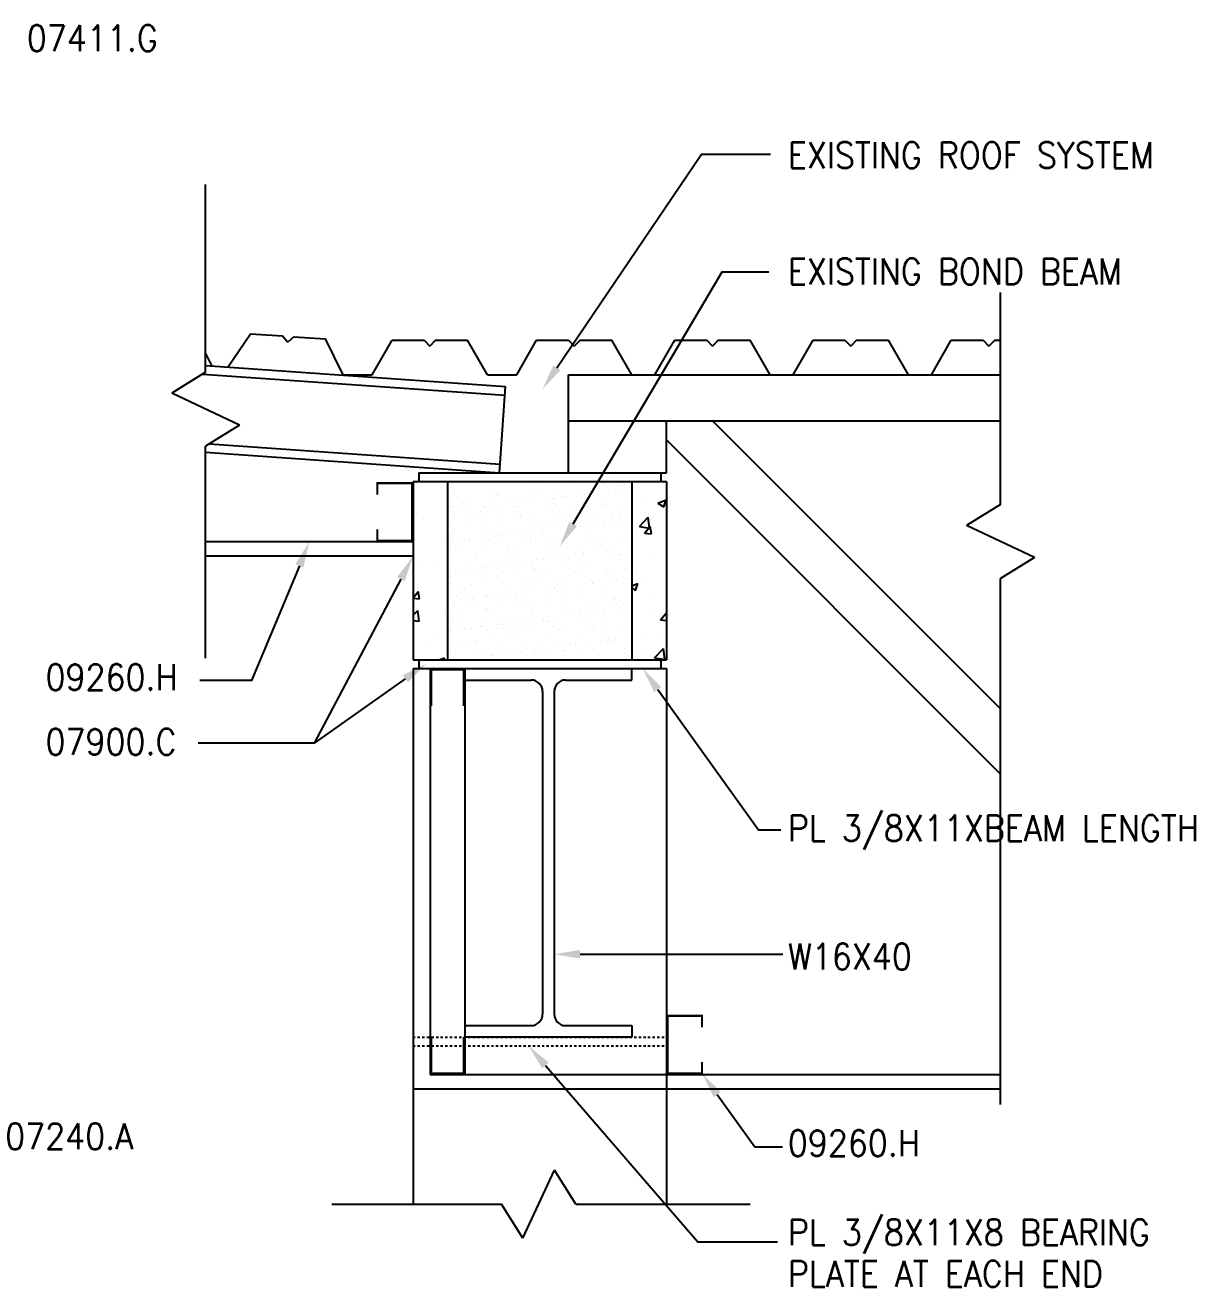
# Model space of a CAD drawing. Extents: x 10 to 698, y 9 to 300.
# Drawn here: x 240.4 to 291.1, y 239.9 to 294.7 of the extents above; entities that cross this region are included whole.
import ezdxf

# ---------------------------------------------------------------- set-up
doc = ezdxf.new("R2010")
doc.units = 0
doc.header["$LTSCALE"] = 0.5
doc.header["$MEASUREMENT"] = 0
doc.linetypes.add('HIDDEN2', pattern=[0.1875, 0.125, -0.0625])
doc.layers.get('0').update_dxf_attribs({"linetype": 'CONTINUOUS'})
for name, color, linetype in [('A-ANNO-NOTE', 7, 'CONTINUOUS'), ('A-ANNO-SYMB', 7, 'CONTINUOUS'), ('A-SECT-MBND', 2, 'CONTINUOUS'), ('A-SECT-MCUT', 2, 'CONTINUOUS'), ('A-SECT-PATT', 8, 'CONTINUOUS')]:
    doc.layers.add(name, color=color, linetype=linetype)
doc.styles.add('NOTE', font='romans.shx', dxfattribs={"width": 0.9})

# ---------------------------------------------------------------- blocks, each defined once
blk = doc.blocks.new('*X311')
at = {"color": 0}
for p, q in [((258.781, 274.46), (258.781, 274.46)), ((258.801, 274.863), (258.801, 274.863)), ((258.953, 274.745), (258.953, 274.745)), ((259.734, 274.833), (259.734, 274.833)), ((259.944, 274.699), (259.944, 274.699)), ((260.262, 274.762), (260.262, 274.762)), ((260.781, 274.442), (260.781, 274.442)), ((260.874, 274.358), (260.874, 274.358)), ((261.291, 274.836), (261.291, 274.836)), ((261.501, 274.702), (261.501, 274.702)), ((261.541, 274.756), (261.541, 274.756)), ((262.284, 274.881), (262.284, 274.881)), ((262.377, 274.797), (262.377, 274.797)), ((262.812, 274.398), (262.812, 274.398)), ((262.848, 274.839), (262.848, 274.839)), ((262.891, 274.804), (262.891, 274.804)), ((263.059, 274.704), (263.059, 274.704)), ((264.2, 274.821), (264.2, 274.821)), ((264.315, 274.837), (264.315, 274.837)), ((264.405, 274.841), (264.405, 274.841)), ((264.616, 274.707), (264.616, 274.707)), ((264.812, 274.381), (264.812, 274.381)), ((264.876, 274.352), (264.876, 274.352)), ((265.052, 274.391), (265.052, 274.391)), ((265.479, 274.815), (265.479, 274.815)), ((265.731, 274.481), (265.731, 274.481)), ((265.962, 274.844), (265.962, 274.844)), ((265.992, 274.515), (265.992, 274.515)), ((266.173, 274.71), (266.173, 274.71)), ((266.185, 274.369), (266.185, 274.369)), ((266.315, 274.82), (266.315, 274.82)), ((266.398, 274.568), (266.398, 274.568)), ((266.408, 274.735), (266.408, 274.735)), ((259.146, 274.212), (259.146, 274.212)), ((259.278, 274.004), (259.278, 274.004)), ((259.371, 273.919), (259.371, 273.919)), ((259.587, 274.245), (259.587, 274.245)), ((260.293, 273.799), (260.293, 273.799)), ((260.608, 273.806), (260.608, 273.806)), ((260.703, 274.215), (260.703, 274.215)), ((260.938, 274.293), (260.938, 274.293)), ((261.015, 273.86), (261.015, 273.86)), ((261.309, 273.959), (261.309, 273.959)), ((261.694, 273.949), (261.694, 273.949)), ((261.954, 273.983), (261.954, 273.983)), ((262.247, 274.31), (262.247, 274.31)), ((262.261, 274.218), (262.261, 274.218)), ((262.361, 274.037), (262.361, 274.037)), ((262.923, 273.841), (262.923, 273.841)), ((263.04, 274.126), (263.04, 274.126)), ((263.3, 274.161), (263.3, 274.161)), ((263.309, 273.942), (263.309, 273.942)), ((263.401, 273.858), (263.401, 273.858)), ((263.526, 274.304), (263.526, 274.304)), ((263.706, 274.214), (263.706, 274.214)), ((263.818, 274.221), (263.818, 274.221)), ((264.232, 273.858), (264.232, 273.858)), ((264.386, 274.303), (264.386, 274.303)), ((264.646, 274.338), (264.646, 274.338)), ((264.905, 274.297), (264.905, 274.297)), ((265.34, 273.898), (265.34, 273.898)), ((265.375, 274.224), (265.375, 274.224)), ((265.511, 273.852), (265.511, 273.852)), ((258.791, 273.444), (258.791, 273.444)), ((258.984, 273.782), (258.984, 273.782)), ((259.002, 273.595), (259.002, 273.595)), ((259.262, 273.629), (259.262, 273.629)), ((259.619, 273.281), (259.619, 273.281)), ((259.669, 273.682), (259.669, 273.682)), ((259.806, 273.52), (259.806, 273.52)), ((260.137, 273.581), (260.137, 273.581)), ((260.348, 273.772), (260.348, 273.772)), ((260.348, 273.447), (260.348, 273.447)), ((260.969, 273.33), (260.969, 273.33)), ((261.572, 273.792), (261.572, 273.792)), ((261.694, 273.584), (261.694, 273.584)), ((261.806, 273.503), (261.806, 273.503)), ((261.898, 273.419), (261.898, 273.419)), ((261.905, 273.449), (261.905, 273.449)), ((262.278, 273.346), (262.278, 273.346)), ((263.252, 273.587), (263.252, 273.587)), ((263.462, 273.452), (263.462, 273.452)), ((263.557, 273.34), (263.557, 273.34)), ((263.836, 273.459), (263.836, 273.459)), ((264.809, 273.589), (264.809, 273.589)), ((264.908, 273.389), (264.908, 273.389)), ((265.019, 273.455), (265.019, 273.455)), ((265.837, 273.442), (265.837, 273.442)), ((265.929, 273.357), (265.929, 273.357)), ((266.192, 273.247), (266.192, 273.247)), ((266.216, 273.406), (266.216, 273.406)), ((266.366, 273.592), (266.366, 273.592)), ((266.453, 273.281), (266.453, 273.281)), ((266.577, 273.458), (266.577, 273.458)), ((259.016, 272.818), (259.016, 272.818)), ((259.55, 272.96), (259.55, 272.96)), ((260.303, 273.064), (260.303, 273.064)), ((260.325, 272.835), (260.325, 272.835)), ((260.395, 272.98), (260.395, 272.98)), ((261.107, 272.963), (261.107, 272.963)), ((261.604, 272.829), (261.604, 272.829)), ((262.155, 272.715), (262.155, 272.715)), ((262.333, 273.02), (262.333, 273.02)), ((262.415, 272.749), (262.415, 272.749)), ((262.664, 272.966), (262.664, 272.966)), ((262.822, 272.803), (262.822, 272.803)), ((262.954, 272.878), (262.954, 272.878)), ((263.501, 272.892), (263.501, 272.892)), ((263.761, 272.927), (263.761, 272.927)), ((264.167, 272.98), (264.167, 272.98)), ((264.221, 272.969), (264.221, 272.969)), ((264.263, 272.894), (264.263, 272.894)), ((264.334, 273.003), (264.334, 273.003)), ((264.426, 272.919), (264.426, 272.919)), ((264.847, 273.07), (264.847, 273.07)), ((265.107, 273.104), (265.107, 273.104)), ((265.513, 273.157), (265.513, 273.157)), ((265.542, 272.888), (265.542, 272.888)), ((265.779, 272.972), (265.779, 272.972)), ((266.364, 272.959), (266.364, 272.959)), ((258.784, 272.271), (258.784, 272.271)), ((258.8, 272.626), (258.8, 272.626)), ((258.892, 272.541), (258.892, 272.541)), ((258.984, 272.326), (258.984, 272.326)), ((259.195, 272.192), (259.195, 272.192)), ((259.463, 272.361), (259.463, 272.361)), ((259.65, 272.318), (259.65, 272.318)), ((259.723, 272.395), (259.723, 272.395)), ((260.13, 272.449), (260.13, 272.449)), ((260.541, 272.329), (260.541, 272.329)), ((260.752, 272.195), (260.752, 272.195)), ((260.809, 272.538), (260.809, 272.538)), ((260.83, 272.581), (260.83, 272.581)), ((261.001, 272.366), (261.001, 272.366)), ((261.069, 272.572), (261.069, 272.572)), ((261.476, 272.626), (261.476, 272.626)), ((262.098, 272.332), (262.098, 272.332)), ((262.309, 272.197), (262.309, 272.197)), ((262.31, 272.383), (262.31, 272.383)), ((262.831, 272.564), (262.831, 272.564)), ((262.923, 272.48), (262.923, 272.48)), ((263.589, 272.377), (263.589, 272.377)), ((263.655, 272.335), (263.655, 272.335)), ((263.866, 272.2), (263.866, 272.2)), ((264.861, 272.52), (264.861, 272.52)), ((264.939, 272.426), (264.939, 272.426)), ((265.212, 272.337), (265.212, 272.337)), ((265.423, 272.203), (265.423, 272.203)), ((266.248, 272.442), (266.248, 272.442)), ((259.047, 271.855), (259.047, 271.855)), ((259.327, 272.143), (259.327, 272.143)), ((259.825, 271.687), (259.825, 271.687)), ((259.954, 271.708), (259.954, 271.708)), ((260.356, 271.872), (260.356, 271.872)), ((261.328, 272.125), (261.328, 272.125)), ((261.42, 272.041), (261.42, 272.041)), ((261.511, 271.711), (261.511, 271.711)), ((261.635, 271.866), (261.635, 271.866)), ((261.855, 271.642), (261.855, 271.642)), ((262.986, 271.914), (262.986, 271.914)), ((263.068, 271.714), (263.068, 271.714)), ((263.358, 272.081), (263.358, 272.081)), ((263.856, 271.625), (263.856, 271.625)), ((263.962, 271.658), (263.962, 271.658)), ((264.222, 271.693), (264.222, 271.693)), ((264.295, 271.931), (264.295, 271.931)), ((264.625, 271.717), (264.625, 271.717)), ((264.628, 271.746), (264.628, 271.746)), ((265.308, 271.836), (265.308, 271.836)), ((265.359, 272.064), (265.359, 272.064)), ((265.451, 271.98), (265.451, 271.98)), ((265.568, 271.87), (265.568, 271.87)), ((265.574, 271.925), (265.574, 271.925)), ((265.974, 271.923), (265.974, 271.923)), ((266.182, 271.719), (266.182, 271.719)), ((266.653, 272.013), (266.653, 272.013)), ((259.388, 271.074), (259.388, 271.074)), ((259.682, 271.354), (259.682, 271.354)), ((259.917, 271.602), (259.917, 271.602)), ((259.924, 271.127), (259.924, 271.127)), ((260.184, 271.161), (260.184, 271.161)), ((260.352, 271.203), (260.352, 271.203)), ((260.591, 271.215), (260.591, 271.215)), ((260.945, 271.077), (260.945, 271.077)), ((261.032, 271.403), (261.032, 271.403)), ((261.27, 271.304), (261.27, 271.304)), ((261.53, 271.338), (261.53, 271.338)), ((261.937, 271.392), (261.937, 271.392)), ((262.341, 271.42), (262.341, 271.42)), ((262.353, 271.186), (262.353, 271.186)), ((262.445, 271.102), (262.445, 271.102)), ((262.502, 271.08), (262.502, 271.08)), ((262.616, 271.481), (262.616, 271.481)), ((262.876, 271.516), (262.876, 271.516)), ((263.283, 271.569), (263.283, 271.569)), ((263.62, 271.413), (263.62, 271.413)), ((263.948, 271.541), (263.948, 271.541)), ((264.059, 271.083), (264.059, 271.083)), ((264.383, 271.142), (264.383, 271.142)), ((264.971, 271.462), (264.971, 271.462)), ((265.616, 271.085), (265.616, 271.085)), ((265.886, 271.581), (265.886, 271.581)), ((266.279, 271.479), (266.279, 271.479)), ((266.384, 271.125), (266.384, 271.125)), ((258.838, 270.984), (258.838, 270.984)), ((258.849, 270.765), (258.849, 270.765)), ((259.079, 270.892), (259.079, 270.892)), ((259.245, 271.038), (259.245, 271.038)), ((259.599, 270.94), (259.599, 270.94)), ((260.388, 270.908), (260.388, 270.908)), ((260.85, 270.747), (260.85, 270.747)), ((260.942, 270.663), (260.942, 270.663)), ((261.156, 270.943), (261.156, 270.943)), ((261.667, 270.902), (261.667, 270.902)), ((262.713, 270.945), (262.713, 270.945)), ((262.88, 270.703), (262.88, 270.703)), ((263.017, 270.951), (263.017, 270.951)), ((264.27, 270.948), (264.27, 270.948)), ((264.326, 270.968), (264.326, 270.968)), ((264.881, 270.686), (264.881, 270.686)), ((264.973, 270.602), (264.973, 270.602)), ((265.089, 270.512), (265.089, 270.512)), ((265.605, 270.961), (265.605, 270.961)), ((265.769, 270.602), (265.769, 270.602)), ((265.827, 270.951), (265.827, 270.951)), ((266.029, 270.636), (266.029, 270.636)), ((266.311, 270.515), (266.311, 270.515)), ((266.435, 270.69), (266.435, 270.69)), ((266.476, 271.04), (266.476, 271.04)), ((258.801, 270.453), (258.801, 270.453)), ((259.347, 270.309), (259.347, 270.309)), ((259.439, 270.224), (259.439, 270.224)), ((259.713, 270.391), (259.713, 270.391)), ((260.358, 270.456), (260.358, 270.456)), ((261.052, 269.981), (261.052, 269.981)), ((261.064, 270.44), (261.064, 270.44)), ((261.377, 270.264), (261.377, 270.264)), ((261.731, 270.07), (261.731, 270.07)), ((261.915, 270.459), (261.915, 270.459)), ((261.991, 270.104), (261.991, 270.104)), ((262.373, 270.456), (262.373, 270.456)), ((262.398, 270.158), (262.398, 270.158)), ((263.049, 269.987), (263.049, 269.987)), ((263.077, 270.247), (263.077, 270.247)), ((263.337, 270.282), (263.337, 270.282)), ((263.378, 270.247), (263.378, 270.247)), ((263.47, 270.163), (263.47, 270.163)), ((263.472, 270.462), (263.472, 270.462)), ((263.652, 270.45), (263.652, 270.45)), ((263.744, 270.335), (263.744, 270.335)), ((264.358, 270.004), (264.358, 270.004)), ((264.423, 270.425), (264.423, 270.425)), ((264.683, 270.459), (264.683, 270.459)), ((265.002, 270.499), (265.002, 270.499)), ((265.029, 270.465), (265.029, 270.465)), ((265.408, 270.203), (265.408, 270.203)), ((265.637, 269.998), (265.637, 269.998)), ((266.586, 270.467), (266.586, 270.467)), ((259.039, 269.716), (259.039, 269.716)), ((259.11, 269.928), (259.11, 269.928)), ((259.299, 269.75), (259.299, 269.75)), ((259.706, 269.804), (259.706, 269.804)), ((259.745, 269.427), (259.745, 269.427)), ((259.792, 269.822), (259.792, 269.822)), ((259.874, 269.826), (259.874, 269.826)), ((260.003, 269.688), (260.003, 269.688)), ((260.385, 269.893), (260.385, 269.893)), ((260.419, 269.945), (260.419, 269.945)), ((260.645, 269.927), (260.645, 269.927)), ((261.095, 269.476), (261.095, 269.476)), ((261.349, 269.825), (261.349, 269.825)), ((261.56, 269.69), (261.56, 269.69)), ((261.698, 269.939), (261.698, 269.939)), ((261.875, 269.808), (261.875, 269.808)), ((261.967, 269.724), (261.967, 269.724)), ((262.404, 269.493), (262.404, 269.493)), ((262.906, 269.828), (262.906, 269.828)), ((263.117, 269.693), (263.117, 269.693)), ((263.683, 269.487), (263.683, 269.487)), ((263.905, 269.764), (263.905, 269.764)), ((264.463, 269.83), (264.463, 269.83)), ((264.674, 269.696), (264.674, 269.696)), ((265.034, 269.535), (265.034, 269.535)), ((265.906, 269.747), (265.906, 269.747)), ((265.998, 269.663), (265.998, 269.663)), ((266.02, 269.833), (266.02, 269.833)), ((266.231, 269.699), (266.231, 269.699)), ((266.342, 269.552), (266.342, 269.552)), ((258.868, 268.931), (258.868, 268.931)), ((259.142, 268.965), (259.142, 268.965)), ((259.205, 269.201), (259.205, 269.201)), ((260.372, 269.37), (260.372, 269.37)), ((260.451, 268.981), (260.451, 268.981)), ((260.464, 269.285), (260.464, 269.285)), ((260.762, 269.204), (260.762, 269.204)), ((260.899, 268.887), (260.899, 268.887)), ((261.73, 268.975), (261.73, 268.975)), ((262.319, 269.207), (262.319, 269.207)), ((262.402, 269.325), (262.402, 269.325)), ((262.452, 268.871), (262.452, 268.871)), ((262.859, 268.924), (262.859, 268.924)), ((262.899, 268.869), (262.899, 268.869)), ((263.08, 269.024), (263.08, 269.024)), ((263.538, 269.014), (263.538, 269.014)), ((263.798, 269.048), (263.798, 269.048)), ((263.876, 269.21), (263.876, 269.21)), ((264.205, 269.101), (264.205, 269.101)), ((264.389, 269.041), (264.389, 269.041)), ((264.402, 269.308), (264.402, 269.308)), ((264.495, 269.224), (264.495, 269.224)), ((264.884, 269.191), (264.884, 269.191)), ((265.144, 269.225), (265.144, 269.225)), ((265.433, 269.213), (265.433, 269.213)), ((265.55, 269.278), (265.55, 269.278)), ((265.668, 269.035), (265.668, 269.035)), ((266.23, 269.368), (266.23, 269.368)), ((266.433, 269.264), (266.433, 269.264)), ((266.49, 269.402), (266.49, 269.402)), ((258.821, 268.393), (258.821, 268.393)), ((258.849, 268.433), (258.849, 268.433)), ((258.961, 268.846), (258.961, 268.846)), ((259.396, 268.448), (259.396, 268.448)), ((259.5, 268.482), (259.5, 268.482)), ((259.76, 268.516), (259.76, 268.516)), ((259.776, 268.464), (259.776, 268.464)), ((260.167, 268.57), (260.167, 268.57)), ((260.196, 268.57), (260.196, 268.57)), ((260.406, 268.436), (260.406, 268.436)), ((260.846, 268.659), (260.846, 268.659)), ((261.106, 268.693), (261.106, 268.693)), ((261.127, 268.513), (261.127, 268.513)), ((261.396, 268.43), (261.396, 268.43)), ((261.488, 268.346), (261.488, 268.346)), ((261.513, 268.747), (261.513, 268.747)), ((261.753, 268.573), (261.753, 268.573)), ((261.963, 268.438), (261.963, 268.438)), ((262.192, 268.836), (262.192, 268.836)), ((262.436, 268.529), (262.436, 268.529)), ((262.992, 268.785), (262.992, 268.785)), ((263.31, 268.576), (263.31, 268.576)), ((263.427, 268.386), (263.427, 268.386)), ((263.521, 268.441), (263.521, 268.441)), ((263.715, 268.523), (263.715, 268.523)), ((264.867, 268.578), (264.867, 268.578)), ((264.93, 268.825), (264.93, 268.825)), ((265.065, 268.572), (265.065, 268.572)), ((265.078, 268.444), (265.078, 268.444)), ((265.427, 268.369), (265.427, 268.369)), ((266.374, 268.589), (266.374, 268.589)), ((266.424, 268.581), (266.424, 268.581)), ((266.635, 268.447), (266.635, 268.447)), ((259.173, 268.001), (259.173, 268.001)), ((259.608, 267.949), (259.608, 267.949)), ((259.893, 267.992), (259.893, 267.992)), ((259.985, 267.907), (259.985, 267.907)), ((260.482, 268.018), (260.482, 268.018)), ((261.165, 267.952), (261.165, 267.952)), ((261.761, 268.012), (261.761, 268.012)), ((261.923, 267.947), (261.923, 267.947)), ((262.723, 267.955), (262.723, 267.955)), ((263.112, 268.061), (263.112, 268.061)), ((263.924, 267.93), (263.924, 267.93)), ((263.999, 267.78), (263.999, 267.78)), ((264.016, 267.846), (264.016, 267.846)), ((264.259, 267.814), (264.259, 267.814)), ((264.28, 267.958), (264.28, 267.958)), ((264.421, 268.077), (264.421, 268.077)), ((264.666, 267.867), (264.666, 267.867)), ((265.345, 267.957), (265.345, 267.957)), ((265.519, 268.285), (265.519, 268.285)), ((265.605, 267.991), (265.605, 267.991)), ((265.7, 268.071), (265.7, 268.071)), ((265.837, 267.961), (265.837, 267.961)), ((265.954, 267.886), (265.954, 267.886)), ((266.011, 268.045), (266.011, 268.045)), ((266.691, 268.134), (266.691, 268.134)), ((259.042, 267.315), (259.042, 267.315)), ((259.808, 267.501), (259.808, 267.501)), ((259.961, 267.248), (259.961, 267.248)), ((260.221, 267.282), (260.221, 267.282)), ((260.42, 267.509), (260.42, 267.509)), ((260.599, 267.318), (260.599, 267.318)), ((260.628, 267.336), (260.628, 267.336)), ((261.158, 267.549), (261.158, 267.549)), ((261.307, 267.425), (261.307, 267.425)), ((261.567, 267.46), (261.567, 267.46)), ((261.974, 267.513), (261.974, 267.513)), ((262.156, 267.321), (262.156, 267.321)), ((262.421, 267.491), (262.421, 267.491)), ((262.467, 267.566), (262.467, 267.566)), ((262.513, 267.407), (262.513, 267.407)), ((262.653, 267.602), (262.653, 267.602)), ((262.913, 267.637), (262.913, 267.637)), ((263.32, 267.69), (263.32, 267.69)), ((263.714, 267.324), (263.714, 267.324)), ((263.746, 267.56), (263.746, 267.56)), ((264.451, 267.447), (264.451, 267.447)), ((265.097, 267.608), (265.097, 267.608)), ((265.271, 267.326), (265.271, 267.326)), ((266.405, 267.625), (266.405, 267.625)), ((266.452, 267.43), (266.452, 267.43)), ((266.544, 267.346), (266.544, 267.346)), ((259.253, 267.181), (259.253, 267.181)), ((259.282, 267.159), (259.282, 267.159)), ((260.81, 267.184), (260.81, 267.184)), ((262.367, 267.186), (262.367, 267.186)), ((263.924, 267.189), (263.924, 267.189)), ((265.481, 267.192), (265.481, 267.192))]:
    blk.add_line(p, q, dxfattribs=at)
blk = doc.blocks.new('*X310')
at = {"color": 0}
for p, q in [((267.181, 273.981), (267.181, 273.981)), ((267.849, 273.948), (268.199, 274.082)), ((267.849, 273.948), (268.097, 273.78)), ((268.097, 273.78), (268.199, 274.082)), ((257.349, 273.509), (257.349, 273.509)), ((257.673, 273.322), (257.673, 273.322)), ((267.042, 272.926), (267.431, 273.331)), ((267.295, 273.542), (267.295, 273.542)), ((267.486, 272.856), (267.431, 273.331)), ((267.575, 273.266), (267.575, 273.266)), ((267.042, 272.926), (267.486, 272.857)), ((267.267, 272.638), (267.508, 272.926)), ((267.566, 272.612), (267.508, 272.925)), ((268.173, 272.759), (268.173, 272.759)), ((258.434, 272.479), (258.434, 272.479)), ((266.921, 272.594), (266.921, 272.594)), ((267.267, 272.638), (267.565, 272.612)), ((257.289, 271.844), (257.289, 271.844)), ((257.46, 271.349), (257.46, 271.349)), ((258.293, 271.339), (258.293, 271.339)), ((267.514, 271.602), (267.514, 271.602)), ((266.857, 270.787), (266.857, 270.787)), ((267.373, 270.633), (267.373, 270.633)), ((257.217, 269.837), (257.442, 270.106)), ((257.228, 270.18), (257.228, 270.18)), ((257.5, 269.792), (257.443, 270.106)), ((266.717, 270.355), (266.982, 270.457)), ((266.717, 270.265), (266.881, 270.154)), ((266.881, 270.154), (266.982, 270.456)), ((257.217, 269.817), (257.5, 269.793)), ((267.454, 269.937), (267.454, 269.937)), ((257.217, 269.075), (257.421, 269.288)), ((257.477, 268.813), (257.422, 269.288)), ((258.625, 269.131), (258.625, 269.131)), ((267.436, 269.064), (267.436, 269.064)), ((267.96, 268.877), (268.201, 269.165)), ((267.96, 268.877), (268.217, 268.855)), ((268.217, 269.082), (268.202, 269.164)), ((257.217, 268.854), (257.477, 268.814)), ((257.32, 268.784), (257.32, 268.784)), ((267.996, 268.333), (267.996, 268.333)), ((257.987, 267.82), (257.987, 267.82)), ((258.374, 268.112), (258.374, 268.112)), ((267.393, 268.273), (267.393, 268.273)), ((258.338, 267.139), (258.58, 267.231)), ((258.549, 267.139), (258.58, 267.231)), ((267.167, 267.649), (267.167, 267.649)), ((267.704, 267.227), (268.094, 267.633)), ((267.704, 267.227), (268.149, 267.158)), ((268.149, 267.158), (268.094, 267.633))]:
    blk.add_line(p, q, dxfattribs=at)

msp = doc.modelspace()

# ---------------------------------------------------------------- linework, layer by layer
at = {"layer": 'A-ANNO-NOTE'}
for p, q in [((256.88218295, 266.32218198), (252.92402819, 263.52402301)), ((264.46682573, 254.36122491), (273.26368844, 254.36122491))]:
    msp.add_line(p, q, dxfattribs=at)
at = {"layer": 'A-ANNO-NOTE', "flags": 128}
for points in [[(263.46218568, 279.81626514), (269.73626165, 289.08401855), (272.73832653, 289.08401855)], [(264.16529669, 273.04081477), (270.63688092, 283.98434181), (272.66327425, 283.98434181)], [(252.28371279, 271.22532704), (250.20467752, 266.24133006), (247.96121438, 266.24133006)], [(256.69075473, 270.64419162), (252.92402819, 263.52402301), (247.89323016, 263.52402301)], [(267.8406878, 265.84980198), (272.21296462, 259.76088256), (273.18863616, 259.76088256)], [(262.96120735, 249.53771169), (269.58033694, 241.88449116), (273.03271145, 241.88449116)], [(270.42225949, 248.2733888), (272.0570399, 246.00922904), (273.25786626, 246.00922904)]]:
    msp.add_lwpolyline(points, dxfattribs=at)
at = {"layer": 'A-ANNO-NOTE', "linetype": 'Continuous', "extrusion": (0, 0, -1)}
for points in [[(-263.61745216, 279.71115296), (-262.83151263, 278.88466624), (-263.3069192, 279.92137731)], [(-264.3266884, 272.94537387), (-263.5926513, 272.0724645), (-264.00390498, 273.13625567)], [(-252.11066509, 271.29751253), (-252.71682573, 272.26361321), (-252.45676048, 271.15314155)], [(-256.52501779, 270.73187012), (-257.21682573, 271.63861321), (-256.85649166, 270.55651312)], [(-256.77394728, 266.47528747), (-257.80081589, 266.97159596), (-256.99041861, 266.16907649)], [(-267.68838593, 265.74043841), (-267.1845064, 266.76361321), (-267.99298968, 265.95916555)], [(-262.81939043, 249.41505684), (-262.22527828, 250.38861321), (-263.10302427, 249.66036653)], [(-270.27024293, 248.163629), (-269.76370073, 249.18548821), (-270.57427606, 248.38314859)]]:
    msp.add_solid(points, dxfattribs=at)
at = {"layer": 'A-ANNO-NOTE', "linetype": 'Continuous', "extrusion": (-1.22461e-16, 1.22461e-16, -1)}
msp.add_solid([(-264.46682573, 254.17372491), (-263.34182573, 254.36122491), (-264.46682573, 254.54872491)], dxfattribs=at)
at = {"layer": 'A-ANNO-SYMB'}
for p, q in [((248.21682573, 279.62803524), (248.21682573, 287.77291397)), ((282.71682573, 273.87988986), (282.71682573, 283.07902723)), ((248.21682573, 279.62803524), (246.74606842, 278.7154405)), ((249.68758303, 277.32738065), (246.74606842, 278.7154405)), ((249.68758303, 277.32738065), (248.21682573, 276.41478591)), ((248.21682573, 267.21432664), (248.21682573, 276.41478591)), ((282.71682573, 273.87988986), (281.24606842, 272.96729512)), ((284.18758303, 271.57923527), (281.24606842, 272.96729512)), ((284.18758303, 271.57923527), (282.71682573, 270.66664053)), ((282.71682573, 247.83571306), (282.71682573, 270.66664053)), ((261.97705069, 242.04285591), (263.36511054, 244.98437052)), ((264.27770528, 243.51361321), (263.36511054, 244.98437052)), ((253.68986613, 243.51361321), (261.06445595, 243.51361321)), ((261.97705069, 242.04285591), (261.06445595, 243.51361321)), ((264.27770528, 243.51361321), (271.8443965, 243.51361321))]:
    msp.add_line(p, q, dxfattribs=at)
at = {"layer": 'A-SECT-MBND'}
for p, q in [((248.21682573, 279.91433718), (261.2284125, 279.0044784)), ((248.08702969, 279.54749769), (261.20225382, 278.63039188)), ((260.96682573, 275.26361321), (261.2284125, 279.0044784)), ((248.21682573, 276.15518006), (260.96682573, 275.26361321)), ((248.38528823, 276.51931573), (260.9929844, 275.63769973))]:
    msp.add_line(p, q, dxfattribs=at)
at = {"layer": 'A-SECT-MBND', "linetype": 'HIDDEN2'}
for p, q in [((257.21682573, 250.76361321), (268.21682573, 250.76361321)), ((257.21682573, 250.38861321), (268.21682573, 250.38861321))]:
    msp.add_line(p, q, dxfattribs=at)
at = {"layer": 'A-SECT-MCUT'}
for p, q in [((249.18243251, 279.84681538), (250.16149201, 281.29833078)), ((250.16149201, 281.29833078), (251.5454584, 281.20155442)), ((251.5454584, 281.20155442), (251.77741029, 280.93472429)), ((252.04424042, 281.16667618), (251.77741029, 280.93472429)), ((252.04424042, 281.16667618), (253.42148064, 281.07037017)), ((254.18076174, 279.51361321), (253.42148064, 281.07037017)), ((255.44879373, 279.51361321), (256.31481914, 281.01361321)), ((256.31481914, 281.01361321), (257.69879373, 281.01361321)), ((257.69879373, 281.01361321), (257.94879373, 280.76361321)), ((258.19879373, 281.01361321), (257.94879373, 280.76361321)), ((258.19879373, 281.01361321), (259.58276833, 281.01361321)), ((260.44879373, 279.51361321), (259.58276833, 281.01361321)), ((261.71682573, 279.51361321), (262.58285113, 281.01361321)), ((262.58285113, 281.01361321), (263.96682573, 281.01361321)), ((263.96682573, 281.01361321), (264.21682573, 280.76361321)), ((264.46682573, 281.01361321), (264.21682573, 280.76361321)), ((264.46682573, 281.01361321), (265.85080032, 281.01361321)), ((266.71682573, 279.51361321), (265.85080032, 281.01361321)), ((267.71682573, 279.51361321), (268.58285113, 281.01361321)), ((268.58285113, 281.01361321), (269.96682573, 281.01361321)), ((269.96682573, 281.01361321), (270.21682573, 280.76361321)), ((270.46682573, 281.01361321), (270.21682573, 280.76361321)), ((270.46682573, 281.01361321), (271.85080032, 281.01361321)), ((272.71682573, 279.51361321), (271.85080032, 281.01361321)), ((273.71682573, 279.51361321), (274.58285113, 281.01361321)), ((274.58285113, 281.01361321), (275.96682573, 281.01361321)), ((275.96682573, 281.01361321), (276.21682573, 280.76361321)), ((276.46682573, 281.01361321), (276.21682573, 280.76361321)), ((276.46682573, 281.01361321), (277.85080032, 281.01361321)), ((278.71682573, 279.51361321), (277.85080032, 281.01361321)), ((279.71682573, 279.51361321), (280.58285113, 281.01361321)), ((280.58285113, 281.01361321), (281.96682573, 281.01361321)), ((281.96682573, 281.01361321), (282.21682573, 280.76361321)), ((282.46682573, 281.01361321), (282.21682573, 280.76361321)), ((282.46682573, 281.01361321), (282.71682573, 281.01361321)), ((248.49344456, 279.89499411), (248.21682573, 280.46214676)), ((254.18076174, 279.51361321), (255.44879373, 279.51361321)), ((260.44879373, 279.51361321), (261.71682573, 279.51361321)), ((263.96682573, 275.26361321), (263.96682573, 279.51361321)), ((263.96682573, 279.51361321), (282.71682573, 279.51361321)), ((263.96682573, 277.51361321), (282.71682573, 277.51361321)), ((268.21682573, 275.26361321), (268.21682573, 277.51361321)), ((270.21682573, 277.51361321), (282.71682573, 265.01361321)), ((268.21682573, 276.68518609), (282.71682573, 262.18518609)), ((257.46682573, 275.26361321), (268.21682573, 275.26361321)), ((257.46682573, 275.26361321), (257.46682573, 274.88861321)), ((267.96682573, 275.26361321), (267.96682573, 274.88861321)), ((257.21682573, 274.88861321), (268.21682573, 274.88861321)), ((257.21682573, 274.88861321), (257.21682573, 267.13861321)), ((258.71682573, 274.88861321), (258.71682573, 267.13861321)), ((266.71682573, 274.88861321), (266.71682573, 267.13861321)), ((268.21682573, 274.88861321), (268.21682573, 267.13861321)), ((257.21682573, 272.26361321), (248.21682573, 272.26361321)), ((257.21682573, 271.63861321), (248.21682573, 271.63861321)), ((257.21682573, 267.13861321), (268.21682573, 267.13861321)), ((257.21682573, 266.76361321), (268.21682573, 266.76361321)), ((257.21682573, 266.76361321), (257.21682573, 243.51361321)), ((257.46682573, 267.13861321), (257.46682573, 266.76361321)), ((257.96682573, 266.76361321), (257.96682573, 249.13861321)), ((259.46682573, 266.76361321), (259.46682573, 249.13861321)), ((266.71682573, 266.26361321), (266.71682573, 266.76361321)), ((267.96682573, 267.13861321), (267.96682573, 266.76361321)), ((268.21682573, 266.76361321), (268.21682573, 243.51361321)), ((259.46682573, 266.26361321), (262.34182573, 266.26361321)), ((263.84182573, 266.26361321), (266.71682573, 266.26361321)), ((262.84182573, 265.76361321), (262.84182573, 251.76361321)), ((263.34182573, 265.76361321), (263.34182573, 251.76361321)), ((259.46682573, 251.26361321), (262.34182573, 251.26361321)), ((263.84182573, 251.26361321), (266.71682573, 251.26361321)), ((266.71682573, 251.26361321), (266.71682573, 250.76361321)), ((266.71682573, 250.76361321), (259.46682573, 250.76361321)), ((257.96682573, 249.13861321), (282.71682573, 249.13861321)), ((257.21682573, 248.51361321), (282.71682573, 248.51361321))]:
    msp.add_line(p, q, dxfattribs=at)
for points in [[(255.66995073, 274.31048821, 0.09375, 0.09375, 0), (255.66995073, 274.81048821, 0.09375, 0.09375, 0), (257.16995073, 274.81048821, 0.09375, 0.09375, 0), (257.16995073, 272.31048821, 0.09375, 0.09375, 0), (255.66995073, 272.31048821, 0.09375, 0.09375, 0), (255.66995073, 272.81048821, 0, 0, 0)], [(259.41995073, 265.13861321, 0.09375, 0.09375, 0), (259.41995073, 266.71673821, 0.09375, 0.09375, 0), (258.01370073, 266.71673821, 0.09375, 0.09375, 0), (258.01370073, 265.13861321, 0.09375, 0.09375, 0)], [(269.76370073, 251.18548821, 0.09375, 0.09375, 0), (269.76370073, 251.68548821, 0.09375, 0.09375, 0), (268.26370073, 251.68548821, 0.09375, 0.09375, 0), (268.26370073, 249.18548821, 0.09375, 0.09375, 0), (269.76370073, 249.18548821, 0.09375, 0.09375, 0), (269.76370073, 249.68548821, 0, 0, 0)], [(259.41995073, 250.76361321, 0.09375, 0.09375, 0), (259.41995073, 249.18548821, 0.09375, 0.09375, 0), (258.01370073, 249.18548821, 0.09375, 0.09375, 0), (258.01370073, 250.76361321, 0.09375, 0.09375, 0)]]:
    msp.add_lwpolyline(points, format="xyseb", dxfattribs=at)
for centre, start, end in [((262.34182573, 265.76361321), 0, 90), ((263.84182573, 265.76361321), 90, 180), ((262.34182573, 251.76361321), 270, 0), ((263.84182573, 251.76361321), 180, 270)]:
    msp.add_arc(centre, 0.5, start, end, dxfattribs=at)

# ---------------------------------------------------------------- block references
at = {"layer": 'A-SECT-PATT', "linetype": 'Continuous'}
for name in ['*X311', '*X310']:
    msp.add_blockref(name, (0, 0), dxfattribs=at)

# ---------------------------------------------------------------- texts
at = {"layer": 'A-ANNO-NOTE', "style": 'NOTE', "width": 0.9}
for s, p in [('07411.G', (240.45070505, 293.5622261)), ('EXISTING ROOF SYSTEM', (273.48884123, 288.48405671)), ('EXISTING BOND BEAM', (273.48884123, 283.43783301)), ('09260.H', (241.26650964, 265.82546534)), ('07900.C', (241.26650964, 263.01722584)), ('PL 3/8X11XBEAM LENGTH', (273.48884123, 259.26782562)), ('W16X40', (273.48884123, 253.69663501)), ('07240.A', (239.51994885, 245.89448431)), ('09260.H', (273.48884123, 245.59715028)), ('PL 3/8X11X8 BEARING', (273.48884123, 241.72825103)), ('PLATE AT EACH END', (273.48884123, 239.92836553))]:
    msp.add_text(s, height=1.125, dxfattribs=at).set_placement(p)

doc.saveas('drawing.dxf')
